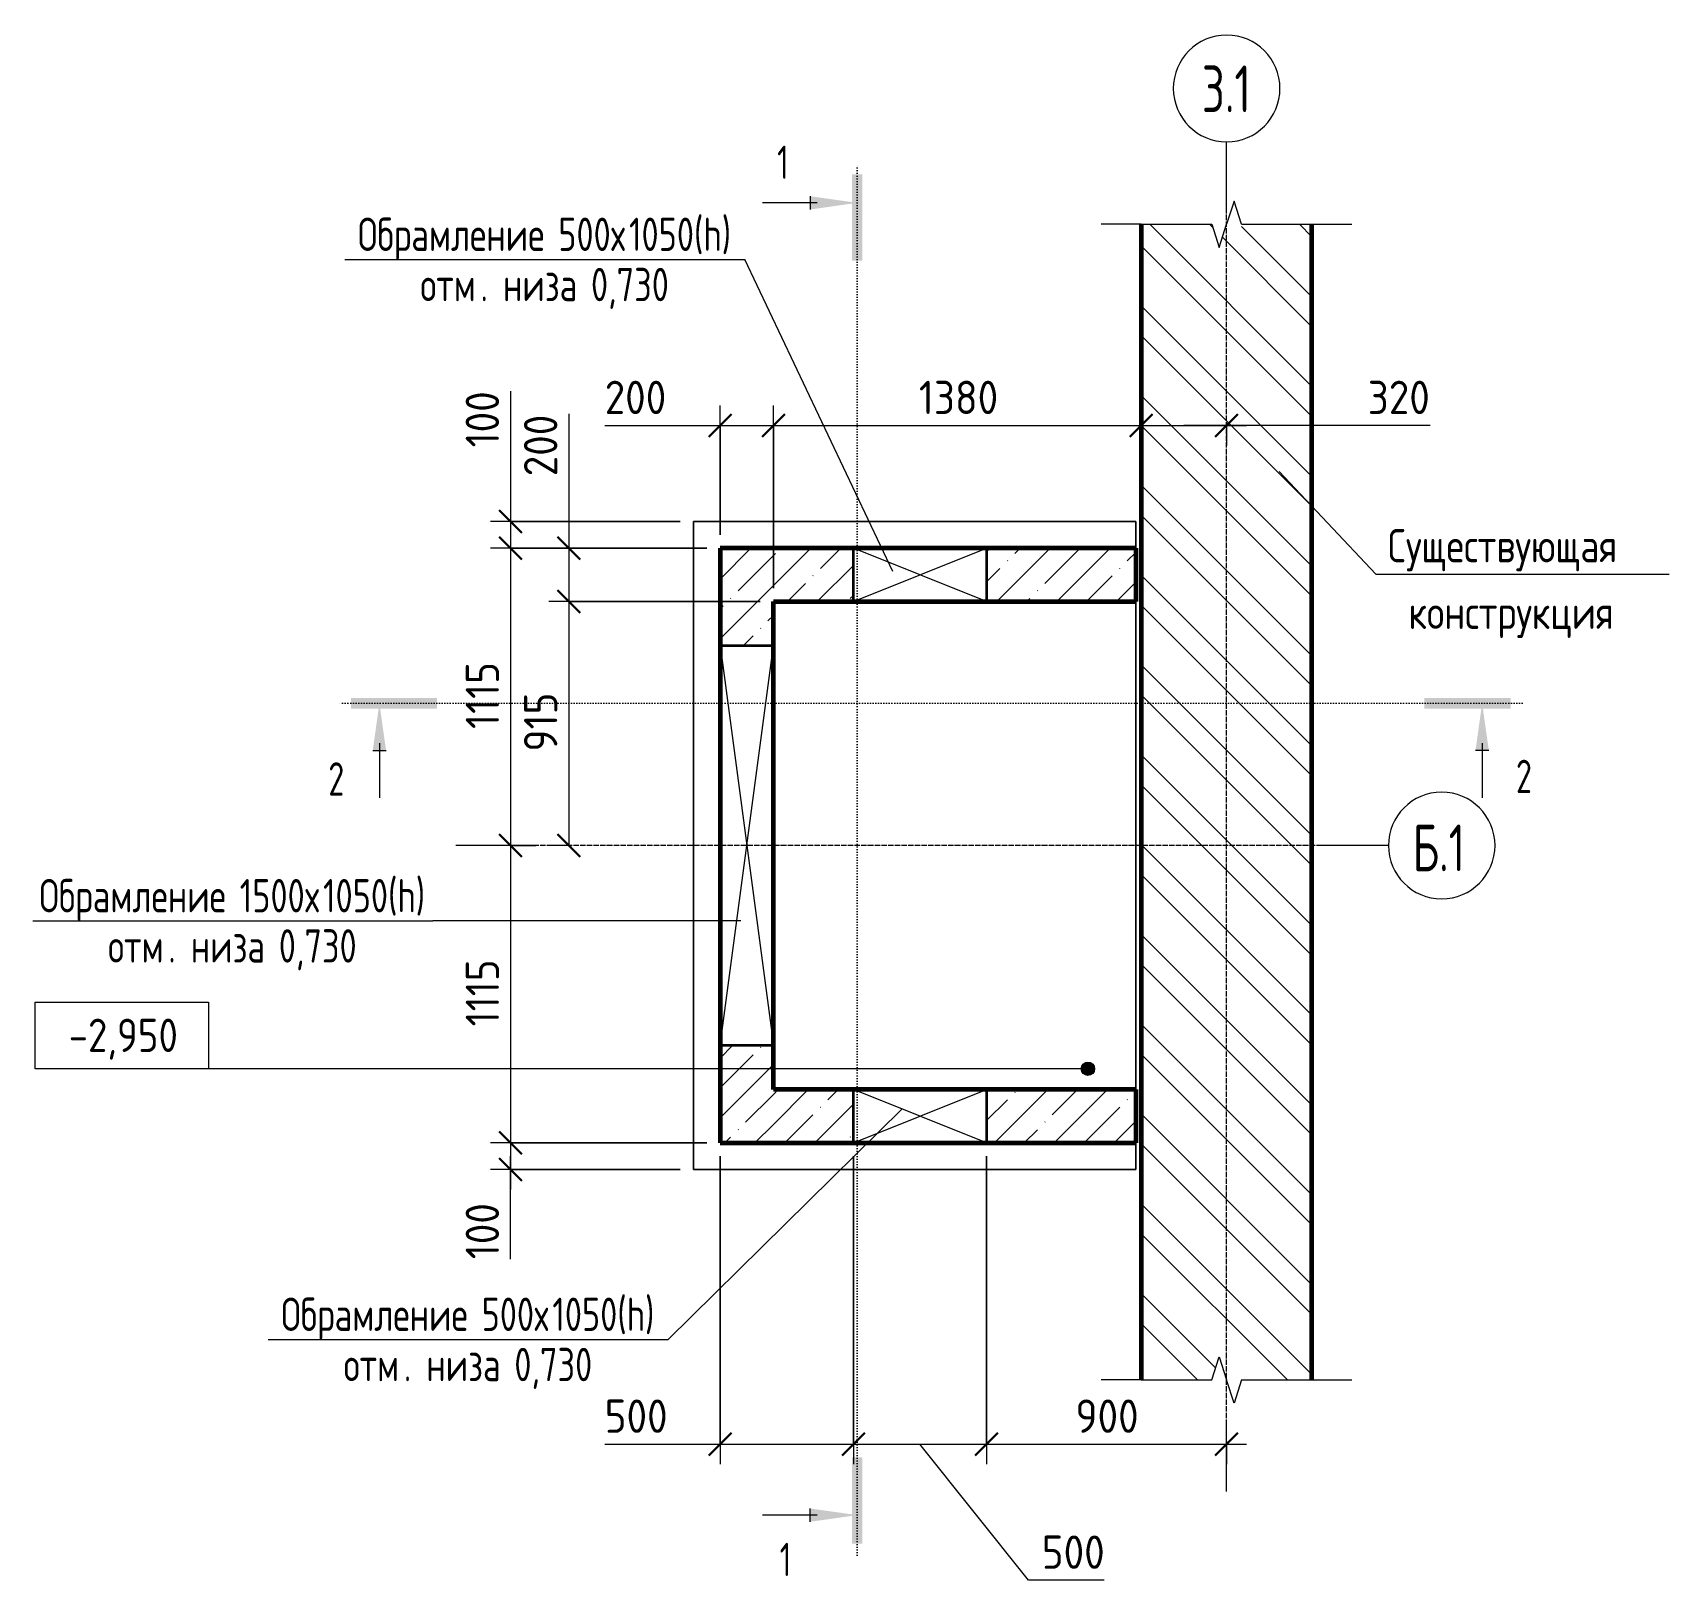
# Model space of a CAD drawing. Header units: millimetres. Extents: x -737 to 48133, y -5064 to 36443.
# Drawn here: x -737 to 5401, y 30640 to 36443 of the extents above.
import ezdxf

# ---------------------------------------------------------------- set-up
doc = ezdxf.new("R2010")
doc.units = ezdxf.units.MM
doc.linetypes.add('02 Штрихпунктирная _20 мм_', pattern=[25, 20, -2.5, 0, -2.5])
doc.linetypes.add('04 Пунктир 10мм', pattern=[10, 0, -10])
for name, color, linetype, lineweight in [('AA_Dim', 7, 'Continuous', 9), ('AA_Dim-50', 7, 'Continuous', 9), ('AA_Oformlenie', 7, 'Continuous', 9), ('AA_Razrez', 7, 'Continuous', 9), ('AA_Vinoska', 7, 'Continuous', 9), ('AA_Visotnaya otmetka', 7, 'Continuous', 9), ('AF_Okno', 7, 'Continuous', 20), ('AF_Pokritie', 7, 'Continuous', 9), ('AF_Stena', 7, 'Continuous', 20), ('AF_Stena_Опалубка', 253, 'Continuous', 20), ('KR_Fundament', 7, 'Continuous', 20), ('Оси', 7, 'Continuous', 9)]:
    doc.layers.add(name, color=color, linetype=linetype, lineweight=lineweight)
doc.styles.add('GOST Common', font='GOST_Common.ttf', dxfattribs={"width": 0.85, "height": 125})
doc.styles.add('ISOCPEUR', font='isocpeur.TTF', dxfattribs={"width": 0.7, "height": 175})
doc.styles.add('ISOCPEUR_1', font='isocpeur.TTF', dxfattribs={"width": 0.85, "height": 125})
doc.styles.add('ISOCPEUR_2', font='isocpeur.TTF', dxfattribs={"width": 0.9, "height": 125})
doc.styles.add('ISOCPEUR_3', font='isocpeur.TTF', dxfattribs={"width": 0.75, "height": 125})
doc.styles.add('ISOCPEUR_4', font='isocpeur.TTF', dxfattribs={"width": 0.7, "height": 125})
doc.dimstyles.new('00_Точн_3_знака__прозр_', dxfattribs={"dimscale": 304.8, "dimtxt": 125.344371, "dimasz": 0.278871, "dimexe": 0.246063, "dimexo": 0.164042, "dimgap": 0.016404, "dimtad": 1, "dimdec": 3, "dimrnd": 0.001, "dimdsep": 46, "dimtxsty": 'ISOCPEUR_2', "dimblk1": 'OBLIQUE', "dimblk2": 'OBLIQUE', "dimsah": 1, "dimcen": 0.09, "dimdle": 0.246063, "dimazin": 0, "dimtfac": 1, "dimtdec": 4, "dimtix": 1, "dimtmove": 1, "dimatfit": 3, "dimfxl": 1, "dimtvp": 1, "dimtolj": 1, "dimtzin": 0, "dimlwd": 18, "dimlwe": 18, "dimarcsym": 2})
doc.dimstyles.new('00_Точн_3_знака__прозр__1', dxfattribs={"dimscale": 304.8, "dimtxt": 125.344371, "dimasz": 0.278871, "dimexe": 0.246063, "dimexo": 0.164042, "dimgap": 0.016404, "dimtad": 1, "dimdec": 3, "dimrnd": 0.001, "dimdsep": 46, "dimtxsty": 'ISOCPEUR_2', "dimblk1": 'OBLIQUE', "dimblk2": 'OBLIQUE', "dimsah": 1, "dimcen": 0.09, "dimdle": 0.246063, "dimazin": 0, "dimtfac": 1, "dimtdec": 4, "dimtix": 1, "dimtmove": 0, "dimatfit": 3, "dimfxl": 1, "dimtvp": 1, "dimtolj": 1, "dimtzin": 0, "dimlwd": 18, "dimlwe": 18, "dimarcsym": 2})
pattern_1 = [(45, (0, 0), (-112.2532, 112.2532), []), (45, (112.25, 0), (-112.2532, 112.2532), [198.438, -39.688, 1.676, -38.011])]

# ---------------------------------------------------------------- blocks, each defined once
blk = doc.blocks.new('231_Отверстие прямоугольное в стене _Окно_Стена_ - Отверстие прямоугольное с обрамлением-4140413-Схема расположения форшахты в_о 3_1-Б_1')
at = {"layer": 'AA_Oformlenie', "lineweight": 35}
for p, q in [((-125, -100), (-125, 100)), ((-125, 100), (375, 100)), ((375, 100), (375, -100)), ((375, -100), (-125, -100))]:
    blk.add_line(p, q, dxfattribs=at)
at = {"layer": 'AA_Oformlenie'}
for p, q in [((-125, 100), (-125, -100)), ((375, 100), (-125, 100)), ((375, 100), (-125, -100)), ((-125, 100), (375, -100)), ((375, 100), (375, -100)), ((-125, -100), (375, -100))]:
    blk.add_line(p, q, dxfattribs=at)
at = {"layer": 'AF_Okno', "lineweight": 9}
for p, q in [((275, 100), (-125, 100)), ((375, 100), (275, 100)), ((-125, -100), (-25, -100)), ((-25, -100), (375, -100))]:
    blk.add_line(p, q, dxfattribs=at)
blk = doc.blocks.new('231_Отверстие прямоугольное в стене _Окно_Стена_ - Отверстие прямоугольное с обрамлением-4126487-Схема расположения форшахты в_о 3_1-Б_1')
at = {"layer": 'AA_Oformlenie', "lineweight": 35}
for p, q in [((-625, -100), (-625, 100)), ((-625, 100), (875, 100)), ((875, 100), (875, -100)), ((875, -100), (-625, -100))]:
    blk.add_line(p, q, dxfattribs=at)
at = {"layer": 'AA_Oformlenie'}
for p, q in [((-625, 100), (-625, -100)), ((875, 100), (-625, 100)), ((875, 100), (-625, -100)), ((-625, 100), (875, -100)), ((875, 100), (875, -100)), ((-625, -100), (875, -100))]:
    blk.add_line(p, q, dxfattribs=at)
at = {"layer": 'AF_Okno', "lineweight": 9}
for p, q in [((665, 100), (-625, 100)), ((875, 100), (665, 100)), ((-625, -100), (-415, -100)), ((-415, -100), (875, -100))]:
    blk.add_line(p, q, dxfattribs=at)
blk = doc.blocks.new('011_ЛинияОбрыва _ЭлУзла_Линия_ - Тип 1-4164998-Схема расположения форшахты в_о 3_1-Б_1')
at = {"layer": 'AA_Oformlenie'}
for p, q in [((0, 0), (265, 0)), ((376.3, 0), (640, 0))]:
    blk.add_line(p, q, dxfattribs=at)
blk = doc.blocks.new('011_ЛинияОбрыва _ЭлУзла_Линия_ - Тип 1-4128965-Схема расположения форшахты в_о 3_1-Б_1')
at = {"layer": 'AA_Oformlenie'}
for p, q in [((0, 0), (265, 0)), ((376.3, 0), (640, 0))]:
    blk.add_line(p, q, dxfattribs=at)
blk = doc.blocks.new('Ось сетки - d_4мм-2765513-Схема расположения форшахты в_о 3_1-Б_1')
at = {"layer": 'Оси'}
for start, end in [(360, 180), (360, 180), (180, 360), (180, 360)]:
    blk.add_arc((0, 0), 4, start, end, dxfattribs=at)
blk = doc.blocks.new('Высотные отметки - Рамка вверх-400294-Схема расположения форшахты в_о 3_1-Б_1')
at = {"layer": 'AA_Vinoska'}
for p, q in [((-13, 0), (-13, 5)), ((-13, 5), (0, 5)), ((0, 5), (0, 0)), ((0, 0), (-13, 0))]:
    blk.add_line(p, q, dxfattribs=at)
blk = doc.blocks.new('DIMBLOCK1-Схема расположения форшахты в_о 3_1-Б_1')
at = {"layer": 'AA_Dim-50', "lineweight": 18}
for p, q in [((1273.5, 35013.5), (1273.5, 34729.3)), ((1273.5, 34729.3), (1273.5, 34410)), ((1273.5, 34585), (1273.5, 34310)), ((1790.8, 34510), (1198.5, 34510)), ((1273.5, 34510), (1790.8, 34510)), ((1990.8, 34310), (1198.5, 34310)), ((1273.5, 34310), (1990.8, 34310))]:
    blk.add_line(p, q, dxfattribs=at)
at = {"layer": 'AA_Dim-50', "lineweight": 30}
for p, q in [((1273.5, 34510), (1231, 34552.5)), ((1273.5, 34510), (1316, 34467.5)), ((1273.5, 34310), (1231, 34352.5)), ((1273.5, 34310), (1316, 34267.5))]:
    blk.add_line(p, q, dxfattribs=at)
at = {"layer": 'AA_Dim-50', "color": 0, "lineweight": 18, "insert": (1105.6, 34779.3), "char_height": 125, "width": 280.961, "attachment_point": 1, "rotation": 90, "line_spacing_factor": 1.135194, "style": 'ISOCPEUR_2'}
blk.add_mtext('200', dxfattribs=at)
blk = doc.blocks.new('_Oblique')
at = {"color": 0, "linetype": 'ByBlock', "lineweight": -2}
blk.add_line((-0.5, -0.5), (0.5, 0.5), dxfattribs=at)
blk = doc.blocks.new('DIMBLOCK2-Схема расположения форшахты в_о 3_1-Б_1')
at = {"layer": 'AA_Dim-50', "lineweight": 30}
for p, q in [((1273.5, 34310), (1231, 34352.5)), ((1273.5, 34310), (1316, 34267.5)), ((1273.5, 33395), (1231, 33437.5)), ((1273.5, 33395), (1316, 33352.5))]:
    blk.add_line(p, q, dxfattribs=at)
at = {"layer": 'AA_Dim-50', "lineweight": 18}
for p, q in [((1990.8, 34310), (1198.5, 34310)), ((1273.5, 34310), (1273.5, 33395)), ((1273.5, 34310), (1990.8, 34310)), ((1283.6, 33395), (1198.5, 33395)), ((1273.5, 33395), (1283.6, 33395))]:
    blk.add_line(p, q, dxfattribs=at)
at = {"layer": 'AA_Dim-50', "color": 0, "lineweight": 18, "insert": (1105.6, 33747.3), "char_height": 125, "width": 252.581, "attachment_point": 1, "rotation": 90, "line_spacing_factor": 1.135194, "style": 'ISOCPEUR_2'}
blk.add_mtext('915', dxfattribs=at)
blk = doc.blocks.new('010_Текст с выноской - Текст 2 строки-4027658-Схема расположения форшахты в_о 3_1-Б_1')
at = {"layer": 'AA_Vinoska'}
blk.add_line((-11, 0), (11, 0), dxfattribs=at)
blk = doc.blocks.new('042_М_Отверстия - Позиция и размер-2808408-Схема расположения форшахты в_о 3_1-Б_1')
at = {"layer": 'AA_Vinoska'}
blk.add_line((-15, 0), (15, 0), dxfattribs=at)
blk = doc.blocks.new('Разрез - Номер узла_ сзади-394133-Схема расположения форшахты в_о 3_1-Б_1')
at = {"layer": 'AA_Razrez'}
for points in [[(7.33, 0.4), (7.33, -0.39), (0.87, -0.39), (0.87, 0.4)], [(3.5, -3.53), (2.5, -3.53), (3, 0)]]:
    blk.add_hatch(color=256, dxfattribs=at).paths.add_polyline_path(points)
for p, q in [((2.5, -3.53), (3.5, -3.53)), ((3, -3), (3, -7.1))]:
    blk.add_line(p, q, dxfattribs=at)
blk = doc.blocks.new('Разрез - Номер узла_ спереди-394134-Схема расположения форшахты в_о 3_1-Б_1')
at = {"layer": 'AA_Razrez'}
for points in [[(7.33, 0.4), (7.33, -0.39), (0.87, -0.39), (0.87, 0.4)], [(3.5, -3.53), (2.5, -3.53), (3, 0)]]:
    blk.add_hatch(color=256, dxfattribs=at).paths.add_polyline_path(points)
for p, q in [((2.5, -3.53), (3.5, -3.53)), ((3, -3), (3, -7.1))]:
    blk.add_line(p, q, dxfattribs=at)
blk = doc.blocks.new('DIMBLOCK3-Схема расположения форшахты в_о 3_1-Б_1')
at = {"layer": 'AA_Dim-50', "lineweight": 18}
for p, q in [((1054.9, 35098.2), (1054.9, 34837.7)), ((1054.9, 34837.7), (1054.9, 34560)), ((1054.9, 34685), (1054.9, 34510)), ((1690.8, 34610), (979.9, 34610)), ((1054.9, 34610), (1690.8, 34610)), ((1790.8, 34510), (979.9, 34510)), ((1054.9, 34510), (1790.8, 34510))]:
    blk.add_line(p, q, dxfattribs=at)
at = {"layer": 'AA_Dim-50', "lineweight": 30}
for p, q in [((1054.9, 34610), (1012.4, 34652.5)), ((1054.9, 34610), (1097.4, 34567.5)), ((1054.9, 34510), (1012.4, 34552.5)), ((1054.9, 34510), (1097.4, 34467.5))]:
    blk.add_line(p, q, dxfattribs=at)
at = {"layer": 'AA_Dim-50', "color": 0, "lineweight": 18, "insert": (887, 34887.7), "char_height": 125, "width": 252.581, "attachment_point": 1, "rotation": 90, "line_spacing_factor": 1.135194, "style": 'ISOCPEUR_2'}
blk.add_mtext('100', dxfattribs=at)
blk = doc.blocks.new('DIMBLOCK4-Схема расположения форшахты в_о 3_1-Б_1')
at = {"layer": 'AA_Dim-50', "lineweight": 18}
for p, q in [((1790.8, 34510), (979.9, 34510)), ((1054.9, 34510), (1054.9, 33395)), ((1054.9, 34510), (1790.8, 34510)), ((1150.1, 33395), (979.9, 33395)), ((1054.9, 33395), (1150.1, 33395))]:
    blk.add_line(p, q, dxfattribs=at)
at = {"layer": 'AA_Dim-50', "lineweight": 30}
for p, q in [((1054.9, 34510), (1012.4, 34552.5)), ((1054.9, 34510), (1097.4, 34467.5)), ((1054.9, 33395), (1012.4, 33437.5)), ((1054.9, 33395), (1097.4, 33352.5))]:
    blk.add_line(p, q, dxfattribs=at)
at = {"layer": 'AA_Dim-50', "color": 0, "lineweight": 18, "insert": (887, 33831.9), "char_height": 125, "width": 289.475, "attachment_point": 1, "rotation": 90, "line_spacing_factor": 1.135194, "style": 'ISOCPEUR_2'}
blk.add_mtext('1115', dxfattribs=at)
blk = doc.blocks.new('DIMBLOCK5-Схема расположения форшахты в_о 3_1-Б_1')
at = {"layer": 'AA_Dim-50', "lineweight": 18}
for p, q in [((1150.1, 33395), (979.9, 33395)), ((1054.9, 33395), (1054.9, 32280)), ((1054.9, 33395), (1150.1, 33395)), ((1790.8, 32280), (979.9, 32280)), ((1054.9, 32280), (1790.8, 32280))]:
    blk.add_line(p, q, dxfattribs=at)
at = {"layer": 'AA_Dim-50', "lineweight": 30}
for p, q in [((1054.9, 33395), (1012.4, 33437.5)), ((1054.9, 33395), (1097.4, 33352.5)), ((1054.9, 32280), (1012.4, 32322.5)), ((1054.9, 32280), (1097.4, 32237.5))]:
    blk.add_line(p, q, dxfattribs=at)
at = {"layer": 'AA_Dim-50', "color": 0, "lineweight": 18, "insert": (887, 32716.9), "char_height": 125, "width": 289.475, "attachment_point": 1, "rotation": 90, "line_spacing_factor": 1.135194, "style": 'ISOCPEUR_2'}
blk.add_mtext('1115', dxfattribs=at)
blk = doc.blocks.new('DIMBLOCK6-Схема расположения форшахты в_о 3_1-Б_1')
at = {"layer": 'AA_Dim-50', "lineweight": 30}
for p, q in [((1054.9, 32280), (1012.4, 32322.5)), ((1054.9, 32280), (1097.4, 32237.5)), ((1054.9, 32180), (1012.4, 32222.5)), ((1054.9, 32180), (1097.4, 32137.5))]:
    blk.add_line(p, q, dxfattribs=at)
at = {"layer": 'AA_Dim-50', "lineweight": 18}
for p, q in [((1790.8, 32280), (979.9, 32280)), ((1054.9, 32280), (1054.9, 32105)), ((1054.9, 32280), (1790.8, 32280)), ((1054.9, 32104.1), (1054.9, 32230)), ((1690.8, 32180), (979.9, 32180)), ((1054.9, 32180), (1690.8, 32180)), ((1054.9, 31843.6), (1054.9, 32104.1))]:
    blk.add_line(p, q, dxfattribs=at)
at = {"layer": 'AA_Dim-50', "color": 0, "lineweight": 18, "insert": (887, 31843.6), "char_height": 125, "width": 252.581, "attachment_point": 1, "rotation": 90, "line_spacing_factor": 1.135194, "style": 'ISOCPEUR_2'}
blk.add_mtext('100', dxfattribs=at)
blk = doc.blocks.new('DIMBLOCK7-Схема расположения форшахты в_о 3_1-Б_1')
at = {"layer": 'AA_Dim-50', "lineweight": 18}
for p, q in [((1840.8, 34560), (1840.8, 35044.9)), ((2040.8, 34360), (2040.8, 35044.9)), ((1408.2, 34969.9), (1692.3, 34969.9)), ((1692.3, 34969.9), (1940.8, 34969.9)), ((1765.8, 34969.9), (2040.8, 34969.9)), ((1840.8, 34969.9), (1840.8, 34560)), ((2040.8, 34969.9), (2040.8, 34360))]:
    blk.add_line(p, q, dxfattribs=at)
at = {"layer": 'AA_Dim-50', "lineweight": 30}
for p, q in [((1840.8, 34969.9), (1883.3, 35012.4)), ((2040.8, 34969.9), (2083.3, 35012.4)), ((1840.8, 34969.9), (1798.3, 34927.4)), ((2040.8, 34969.9), (1998.3, 34927.4))]:
    blk.add_line(p, q, dxfattribs=at)
at = {"layer": 'AA_Dim-50', "color": 0, "lineweight": 18, "insert": (1408.2, 35137.7), "char_height": 125, "width": 280.961, "attachment_point": 1, "line_spacing_factor": 1.135194, "style": 'ISOCPEUR_2'}
blk.add_mtext('200', dxfattribs=at)
blk = doc.blocks.new('DIMBLOCK8-Схема расположения форшахты в_о 3_1-Б_1')
at = {"layer": 'AA_Dim-50', "lineweight": 18}
for p, q in [((2040.8, 34360), (2040.8, 35044.9)), ((2040.8, 34969.9), (3420.8, 34969.9)), ((2040.8, 34969.9), (2040.8, 34360)), ((3420.8, 34980), (3420.8, 34894.9)), ((3420.8, 34969.9), (3420.8, 34980))]:
    blk.add_line(p, q, dxfattribs=at)
at = {"layer": 'AA_Dim-50', "lineweight": 30}
for p, q in [((2040.8, 34969.9), (2083.3, 35012.4)), ((3420.8, 34969.9), (3463.3, 35012.4)), ((2040.8, 34969.9), (1998.3, 34927.4)), ((3420.8, 34969.9), (3378.3, 34927.4))]:
    blk.add_line(p, q, dxfattribs=at)
at = {"layer": 'AA_Dim-50', "color": 0, "lineweight": 18, "insert": (2586.6, 35137.7), "char_height": 125, "width": 346.234, "attachment_point": 1, "line_spacing_factor": 1.135194, "style": 'ISOCPEUR_2'}
blk.add_mtext('1380', dxfattribs=at)
blk = doc.blocks.new('DIMBLOCK9-Схема расположения форшахты в_о 3_1-Б_1')
at = {"layer": 'AA_Dim-50', "lineweight": 30}
for p, q in [((3420.8, 34969.9), (3463.3, 35012.4)), ((3740.8, 34969.9), (3783.3, 35012.4)), ((3420.8, 34969.9), (3378.3, 34927.4)), ((3740.8, 34969.9), (3698.3, 34927.4))]:
    blk.add_line(p, q, dxfattribs=at)
at = {"layer": 'AA_Dim-50', "lineweight": 18}
for p, q in [((3420.8, 34980), (3420.8, 34894.9)), ((3420.8, 34969.9), (3420.8, 34980)), ((3420.8, 34969.9), (3815.8, 34969.9)), ((4219.8, 34969.9), (3580.8, 34969.9)), ((3740.8, 34980), (3740.8, 34894.9)), ((3740.8, 34969.9), (3740.8, 34980)), ((4503.9, 34969.9), (4219.8, 34969.9))]:
    blk.add_line(p, q, dxfattribs=at)
at = {"layer": 'AA_Dim-50', "color": 0, "lineweight": 18, "insert": (4269.8, 35137.7), "char_height": 125, "width": 280.961, "attachment_point": 1, "line_spacing_factor": 1.135194, "style": 'ISOCPEUR_2'}
blk.add_mtext('320', dxfattribs=at)
blk = doc.blocks.new('DIMBLOCK10-Схема расположения форшахты в_о 3_1-Б_1')
at = {"layer": 'AA_Dim-50', "lineweight": 18}
for p, q in [((1840.8, 32230), (1840.8, 31074.9)), ((1840.8, 31149.9), (1840.8, 32230)), ((2340.8, 32230), (2340.8, 31074.9)), ((2340.8, 31149.9), (2340.8, 32230)), ((1408.2, 31149.9), (1692.3, 31149.9)), ((1692.3, 31149.9), (2090.8, 31149.9)), ((1765.8, 31149.9), (2340.8, 31149.9))]:
    blk.add_line(p, q, dxfattribs=at)
at = {"layer": 'AA_Dim-50', "lineweight": 30}
for p, q in [((1840.8, 31149.9), (1883.3, 31192.4)), ((2340.8, 31149.9), (2383.3, 31192.4)), ((1840.8, 31149.9), (1798.3, 31107.4)), ((2340.8, 31149.9), (2298.3, 31107.4))]:
    blk.add_line(p, q, dxfattribs=at)
at = {"layer": 'AA_Dim-50', "color": 0, "lineweight": 18, "insert": (1408.2, 31317.8), "char_height": 125, "width": 280.961, "attachment_point": 1, "line_spacing_factor": 1.135194, "style": 'ISOCPEUR_2'}
blk.add_mtext('500', dxfattribs=at)
blk = doc.blocks.new('DIMBLOCK11-Схема расположения форшахты в_о 3_1-Б_1')
at = {"layer": 'AA_Dim-50', "lineweight": 18}
for p, q in [((2340.8, 32230), (2340.8, 31074.9)), ((2340.8, 31149.9), (2340.8, 32230)), ((2840.8, 32230), (2840.8, 31074.9)), ((2840.8, 31149.9), (2840.8, 32230)), ((2340.8, 31149.9), (2840.8, 31149.9)), ((2997.5, 30639.9), (2590.8, 31149.9)), ((3281.6, 30639.9), (2997.5, 30639.9))]:
    blk.add_line(p, q, dxfattribs=at)
at = {"layer": 'AA_Dim-50', "lineweight": 30}
for p, q in [((2340.8, 31149.9), (2383.3, 31192.4)), ((2840.8, 31149.9), (2883.3, 31192.4)), ((2340.8, 31149.9), (2298.3, 31107.4)), ((2840.8, 31149.9), (2798.3, 31107.4))]:
    blk.add_line(p, q, dxfattribs=at)
at = {"layer": 'AA_Dim-50', "color": 0, "lineweight": 18, "insert": (3047.5, 30807.8), "char_height": 125, "width": 280.961, "attachment_point": 1, "line_spacing_factor": 1.135194, "style": 'ISOCPEUR_2'}
blk.add_mtext('500', dxfattribs=at)
blk = doc.blocks.new('DIMBLOCK12-Схема расположения форшахты в_о 3_1-Б_1')
at = {"layer": 'AA_Dim-50', "lineweight": 18}
for p, q in [((2840.8, 32230), (2840.8, 31074.9)), ((2840.8, 31149.9), (2840.8, 32230)), ((2840.8, 31149.9), (3815.8, 31149.9)), ((3740.8, 31160), (3740.8, 31074.9)), ((3740.8, 31149.9), (3740.8, 31160))]:
    blk.add_line(p, q, dxfattribs=at)
at = {"layer": 'AA_Dim-50', "lineweight": 30}
for p, q in [((2840.8, 31149.9), (2883.3, 31192.4)), ((3740.8, 31149.9), (3783.3, 31192.4)), ((2840.8, 31149.9), (2798.3, 31107.4)), ((3740.8, 31149.9), (3698.3, 31107.4))]:
    blk.add_line(p, q, dxfattribs=at)
at = {"layer": 'AA_Dim-50', "color": 0, "lineweight": 18, "insert": (3173.8, 31317.8), "char_height": 125, "width": 280.961, "attachment_point": 1, "line_spacing_factor": 1.135194, "style": 'ISOCPEUR_2'}
blk.add_mtext('900', dxfattribs=at)

msp = doc.modelspace()

# ---------------------------------------------------------------- hatches: boundary and pattern name
at = {"layer": 'AA_Visotnaya otmetka'}
h = msp.add_hatch(color=256, dxfattribs=at)
edge = h.paths.add_edge_path()
edge.add_arc((3220.8731, 32557.8966), 25, 0, 360)
at = {"layer": 'AF_Stena', "lineweight": 9}
h = msp.add_hatch(dxfattribs=at)
h.set_pattern_fill('FP_2', color=256, style=0, pattern_type=2)
h.set_pattern_definition([(135, (0, 0), (-168.3798, -168.3798), []), (135, (112.25, 0), (-168.3798, -168.3798), [])])
h.paths.add_polyline_path([(3420.8231, 31391.2233), (3685.8231, 31391.2233), (3713.3231, 31477.8258), (3740.8231, 31391.2233), (3740.8231, 31430.476), (3797.1317, 31430.476), (3797.1317, 31391.2233), (4060.8231, 31391.2233), (4060.8231, 35724.2555), (3797.1317, 35724.2555), (3797.1317, 35685.0028), (3740.8231, 35685.0028), (3740.8231, 35724.2555), (3713.3231, 35637.6529), (3685.8231, 35724.2555), (3420.8231, 35724.2555), (3420.8231, 31477.8258)])
h = msp.add_hatch(dxfattribs=at)
h.set_pattern_fill('FP_1', color=256, style=0, pattern_type=2)
h.set_pattern_definition(pattern_1)
h.paths.add_polyline_path([(3401.3231, 34310), (3401.3231, 34510), (2840.8231, 34510), (2840.8231, 34310)])
h.paths.add_polyline_path([(2340.8231, 34310), (2340.8231, 34510), (1840.8231, 34510), (1840.8231, 34310), (2040.8231, 34310)])
h = msp.add_hatch(dxfattribs=at)
h.set_pattern_fill('FP_1', color=256, style=0, pattern_type=2)
h.set_pattern_definition(pattern_1)
h.paths.add_polyline_path([(2040.8231, 32280), (2040.8231, 32645), (1840.8231, 32645), (1840.8231, 32280)])
h.paths.add_polyline_path([(1840.8231, 34145), (2040.8231, 34145), (2040.8231, 34310), (1840.8231, 34310)])
h = msp.add_hatch(dxfattribs=at)
h.set_pattern_fill('FP_1', color=256, style=0, pattern_type=2)
h.set_pattern_definition(pattern_1)
h.paths.add_polyline_path([(3401.3231, 32280), (3401.3231, 32480), (2840.8231, 32480), (2840.8231, 32280)])
h.paths.add_polyline_path([(2340.8231, 32280), (2340.8231, 32480), (2040.8231, 32480), (2040.8231, 32280)])

# ---------------------------------------------------------------- linework, layer by layer
at = {"layer": 'AA_Razrez', "linetype": '04 Пунктир 10мм'}
for p, q in [((2354.9186, 30734.1497), (2354.9186, 35954.6975)), ((4849.1359, 33928.2023), (413.3321, 33928.2023))]:
    msp.add_line(p, q, dxfattribs=at)
at = {"layer": 'AA_Vinoska'}
for p, q in [((3768.9774, 35810.9056), (3740.8231, 35724.2555)), ((3797.1317, 35724.2555), (3768.9774, 35810.9056)), ((3420.8231, 35724.2555), (3270.8231, 35724.2555)), ((3685.8231, 35724.2555), (3713.3231, 35637.6529)), ((3713.3231, 35637.6529), (3740.8231, 35724.2555)), ((4060.8231, 35724.2555), (4210.8231, 35724.2555)), ((2489.21, 34422.778), (1934.0991, 35592.2469)), ((3937.675, 34797.7558), (4300.9211, 34412.8014)), ((1919.0256, 33112.333), (763.1547, 33112.333)), ((2524.3415, 32407.5131), (1646.5749, 31542.7108)), ((3685.8231, 31391.2233), (3713.3231, 31477.8258)), ((3713.3231, 31477.8258), (3740.8231, 31391.2233)), ((3420.8231, 31391.2233), (3270.8231, 31391.2233)), ((3768.9774, 31304.5731), (3740.8231, 31391.2233)), ((3797.1317, 31391.2233), (3768.9774, 31304.5731)), ((4060.8231, 31391.2233), (4210.8231, 31391.2233))]:
    msp.add_line(p, q, dxfattribs=at)
at = {"layer": 'AA_Visotnaya otmetka'}
for p, q in [((1110.8469, 32557.8966), (-77.1163, 32557.8966)), ((3220.8731, 32557.8966), (1110.8469, 32557.8966))]:
    msp.add_line(p, q, dxfattribs=at)
msp.add_circle((3220.8731, 32557.8966), 25, dxfattribs=at)
at = {"layer": 'AF_Pokritie'}
for p, q in [((1740.8231, 32180), (1740.8231, 34610)), ((1740.8231, 34610), (3400.8231, 34610)), ((3400.8231, 34610), (1740.8231, 34610)), ((1740.8231, 34610), (1740.8231, 32180)), ((3400.8231, 34610), (3400.8231, 34509.9265)), ((3400.8231, 34509.9265), (3400.8231, 34610)), ((3400.8231, 34310), (3400.8231, 32480)), ((3400.8231, 32480), (3400.8231, 34310)), ((3400.8231, 32280), (3400.8231, 32180)), ((3400.8231, 32180), (3400.8231, 32280)), ((3400.8231, 32180), (1740.8231, 32180)), ((1740.8231, 32180), (3400.8231, 32180))]:
    msp.add_line(p, q, dxfattribs=at)
at = {"layer": 'AF_Stena_Опалубка', "lineweight": 60}
for p, q in [((3420.8231, 35724.2555), (3420.8231, 31391.2233)), ((4060.8231, 31391.2233), (4060.8231, 35724.2555)), ((3401.3231, 34510), (1840.8231, 34510)), ((1840.8231, 34510), (1840.8231, 34310)), ((3401.3231, 34310), (3401.3231, 34510)), ((1840.8231, 34310), (1840.8231, 32280)), ((2040.8231, 34310), (3401.3231, 34310)), ((2040.8231, 32480), (2040.8231, 34310)), ((3401.3231, 32480), (2040.8231, 32480)), ((3401.3231, 32280), (3401.3231, 32480)), ((1840.8231, 32280), (2040.8231, 32280)), ((2040.8231, 32280), (3401.3231, 32280))]:
    msp.add_line(p, q, dxfattribs=at)
at = {"layer": 'KR_Fundament'}
for p, q in [((1840.8231, 34510), (3400.8231, 34510)), ((1840.8231, 32280), (1840.8231, 34510)), ((1840.8231, 34510), (1840.8231, 32280)), ((3400.8231, 34510), (1840.8231, 34510)), ((3400.8231, 34310), (3400.8231, 32480)), ((3400.8231, 32480), (3400.8231, 34310)), ((3400.8231, 32280), (1840.8231, 32280)), ((1840.8231, 32280), (3400.8231, 32280))]:
    msp.add_line(p, q, dxfattribs=at)
at = {"layer": 'Оси'}
for p, q in [((3740.8231, 35783.635), (3740.8231, 36033.635)), ((1099.6021, 33395), (849.6021, 33395)), ((4347.5403, 33395), (4097.5403, 33395)), ((3740.8231, 30972.3349), (3740.8231, 31222.3349))]:
    msp.add_line(p, q, dxfattribs=at)
at = {"layer": 'Оси', "linetype": '02 Штрихпунктирная _20 мм_'}
for p, q in [((3740.8231, 31222.3349), (3740.8231, 35783.635)), ((4097.5403, 33395), (1099.6021, 33395))]:
    msp.add_line(p, q, dxfattribs=at)

# ---------------------------------------------------------------- block references
at = {"layer": 'AA_Oformlenie'}
for name, p in [('011_ЛинияОбрыва _ЭлУзла_Линия_ - Тип 1-4164998-Схема расположения форшахты в_о 3_1-Б_1', (3420.8231, 35724.2555)), ('011_ЛинияОбрыва _ЭлУзла_Линия_ - Тип 1-4128965-Схема расположения форшахты в_о 3_1-Б_1', (3420.8231, 31391.2233))]:
    msp.add_blockref(name, p, dxfattribs=at)
at = {"layer": 'AA_Razrez', "xscale": 49.99999999999998, "yscale": 49.99999999999998, "zscale": 49.99999999999998, "rotation": 269.9999999999998}
msp.add_blockref('Разрез - Номер узла_ спереди-394134-Схема расположения форшахты в_о 3_1-Б_1', (2354.9186, 35954.6975), dxfattribs=at)
at = {"layer": 'AA_Razrez', "xscale": 49.99999999999998, "yscale": 49.99999999999998, "zscale": 49.99999999999998}
msp.add_blockref('Разрез - Номер узла_ спереди-394134-Схема расположения форшахты в_о 3_1-Б_1', (413.3321, 33928.2023), dxfattribs=at)
at = {"layer": 'AA_Razrez', "extrusion": (0, 0, -1), "xscale": 49.99999999999998, "yscale": 49.99999999999998, "zscale": 49.99999999999998}
msp.add_blockref('Разрез - Номер узла_ сзади-394133-Схема расположения форшахты в_о 3_1-Б_1', (-4849.1359, 33928.2023), dxfattribs=at)
at = {"layer": 'AA_Razrez', "extrusion": (0, 0, -1), "xscale": 49.99999999999998, "yscale": 49.99999999999998, "zscale": 49.99999999999998, "rotation": 90.00000000000001}
msp.add_blockref('Разрез - Номер узла_ сзади-394133-Схема расположения форшахты в_о 3_1-Б_1', (-2354.9186, 30734.1497), dxfattribs=at)
at = {"layer": 'AA_Vinoska'}
for name, p, xscale, yscale, zscale in [('042_М_Отверстия - Позиция и размер-2808408-Схема расположения форшахты в_о 3_1-Б_1', (1184.0991, 35592.2469), 49.99999999999998, 49.99999999999998, 49.99999999999998), ('010_Текст с выноской - Текст 2 строки-4027658-Схема расположения форшахты в_о 3_1-Б_1', (4850.9211, 34412.8014), 50, 50, 50), ('042_М_Отверстия - Позиция и размер-2808408-Схема расположения форшахты в_о 3_1-Б_1', (13.1547, 33112.333), 49.99999999999998, 49.99999999999998, 49.99999999999998), ('Высотные отметки - Рамка вверх-400294-Схема расположения форшахты в_о 3_1-Б_1', (-77.1163, 32557.8966), 49.99999999999998, 49.99999999999998, 49.99999999999998), ('042_М_Отверстия - Позиция и размер-2808408-Схема расположения форшахты в_о 3_1-Б_1', (896.5749, 31542.7108), 49.99999999999998, 49.99999999999998, 49.99999999999998)]:
    msp.add_blockref(name, p, dxfattribs=dict(at, xscale=xscale, yscale=yscale, zscale=zscale))
at = {"layer": 'AF_Okno'}
for name, p, rotation in [('231_Отверстие прямоугольное в стене _Окно_Стена_ - Отверстие прямоугольное с обрамлением-4140413-Схема расположения форшахты в_о 3_1-Б_1', (2715.8231, 34410), 180), ('231_Отверстие прямоугольное в стене _Окно_Стена_ - Отверстие прямоугольное с обрамлением-4126487-Схема расположения форшахты в_о 3_1-Б_1', (1940.8231, 33270), 89.99999999999962), ('231_Отверстие прямоугольное в стене _Окно_Стена_ - Отверстие прямоугольное с обрамлением-4140413-Схема расположения форшахты в_о 3_1-Б_1', (2715.8231, 32380), 180)]:
    msp.add_blockref(name, p, dxfattribs=dict(at, rotation=rotation))
at = {"layer": 'Оси', "xscale": 49.99999999999998, "yscale": 49.99999999999998, "zscale": 49.99999999999998}
msp.add_blockref('Ось сетки - d_4мм-2765513-Схема расположения форшахты в_о 3_1-Б_1', (3740.8231, 36233.635), dxfattribs=at)
at = {"layer": 'Оси', "xscale": 49.99999999999998, "yscale": 49.99999999999998, "zscale": 49.99999999999998, "rotation": 89.9999999999998}
msp.add_blockref('Ось сетки - d_4мм-2765513-Схема расположения форшахты в_о 3_1-Б_1', (4547.5403, 33395), dxfattribs=at)

# ---------------------------------------------------------------- texts
at = {"layer": 'AA_Razrez', "char_height": 125, "attachment_point": 1, "style": 'ISOCPEUR_4'}
for s, insert, width in [('\\fISOCPEUR|b0|i0|c204|p34|;\\W.7;1', (2054.9751, 36019.4281), 53.312219), ('\\fISOCPEUR|b0|i0|c204|p34|;\\W.7;2', (371.7109, 33707.0182), 75.759469), ('\\fISOCPEUR|b0|i0|c204|p34|;\\W.7;2', (4826.0071, 33716.6052), 75.759469), ('\\fISOCPEUR|b0|i0|c204|p34|;\\W.7;1', (2064.5621, 30780.3878), 53.312219)]:
    msp.add_mtext(s, dxfattribs=dict(at, insert=insert, width=width))
at = {"layer": 'AA_Vinoska', "char_height": 125, "attachment_point": 1}
for s, insert, width, style in [('Обрамление', (482.4324, 35749.2359), 838.765547, 'ISOCPEUR_3'), (' 500', (1174.4831, 35749.2359), 312.658125, 'ISOCPEUR_3'), ('1050(h)', (1499.4245, 35749.2359), 471.993516, 'ISOCPEUR_3'), ('\\fISOCPEUR|b0|i0|c204|p34|;\\W.75;х', (1432.4519, 35749.2359), 81.170859, 'ISOCPEUR_3'), ('низа', (1026.8659, 35560.8679), 327.689766, 'ISOCPEUR_3'), (' 0,730', (1297.237, 35560.8679), 432.91125, 'ISOCPEUR_3'), ('отм', (716.8074, 35560.8679), 273.575859, 'ISOCPEUR_3'), ('. ', (942.53, 35560.8679), 102.215156, 'ISOCPEUR_3'), ('Существующая', (4345.3977, 34581.9166), 1219.767531, 'GOST Common'), ('конструкция', (4422.7477, 34331.9166), 1032.373078, 'GOST Common'), ('Обрамление', (-712.137, 33269.322), 838.765547, 'ISOCPEUR_3'), (' 1500', (-20.0862, 33269.322), 369.778359, 'ISOCPEUR_3'), ('1050(h)', (351.9841, 33269.322), 471.993516, 'ISOCPEUR_3'), ('\\fISOCPEUR|b0|i0|c204|p34|;\\W.75;х', (285.0115, 33269.322), 81.170859, 'ISOCPEUR_3'), ('отм', (-454.137, 33080.954), 273.575859, 'ISOCPEUR_3'), ('низа', (-144.0784, 33080.954), 327.689766, 'ISOCPEUR_3'), (' 0,730', (126.2927, 33080.954), 432.91125, 'ISOCPEUR_3'), ('. ', (-228.4143, 33080.954), 102.215156, 'ISOCPEUR_3'), ('Обрамление', (194.9082, 31699.6998), 838.765547, 'ISOCPEUR_3'), (' 500', (886.9589, 31699.6998), 312.658125, 'ISOCPEUR_3'), ('1050(h)', (1211.9004, 31699.6998), 471.993516, 'ISOCPEUR_3'), ('\\fISOCPEUR|b0|i0|c204|p34|;\\W.75;х', (1144.9277, 31699.6998), 81.170859, 'ISOCPEUR_3'), ('низа', (739.3418, 31511.3318), 327.689766, 'ISOCPEUR_3'), (' 0,730', (1009.7129, 31511.3318), 432.91125, 'ISOCPEUR_3'), ('отм', (429.2832, 31511.3318), 273.575859, 'ISOCPEUR_3'), ('. ', (655.0058, 31511.3318), 102.215156, 'ISOCPEUR_3')]:
    msp.add_mtext(s, dxfattribs=dict(at, insert=insert, width=width, style=style))
at = {"layer": 'AA_Visotnaya otmetka', "insert": (-602.0324, 32745.7364), "char_height": 125, "width": 479.798668, "attachment_point": 1, "line_spacing_factor": 1.135194, "style": 'ISOCPEUR_1'}
msp.add_mtext('-2,950', dxfattribs=at)
at = {"layer": 'Оси', "char_height": 175, "attachment_point": 1, "style": 'ISOCPEUR'}
for s, insert, width in [('3.1', (3648.1827, 36319.8652), 224.4725), ('\\fISOCPEUR|b0|i0|c204|p34|;\\W.7;Б', (4437.9268, 33473.5763), 120.653969), ('.1', (4537.4763, 33473.5763), 120.653969)]:
    msp.add_mtext(s, dxfattribs=dict(at, insert=insert, width=width))

# ---------------------------------------------------------------- dimensions: what is measured, and where the dimension line sits
at = {"layer": 'AA_Dim', "lineweight": 18}
for base, p1, p2, override, picture, middle in [((1054.883, 34510), (1740.8231, 34610), (1840.8231, 34510), {"dimpost": '<>', "dimfxl": 141.421356}, 'DIMBLOCK3-Схема расположения форшахты в_о 3_1-Б_1', (970.3765, 35014.0299)), ((1273.4712, 34310), (1840.8231, 34510), (2040.8231, 34310), {"dimpost": '<>', "dimfxl": 282.842712}, 'DIMBLOCK1-Схема расположения форшахты в_о 3_1-Б_1', (1188.9648, 34919.8288)), ((1054.883, 32180), (1840.8231, 32280), (1740.8231, 32180), {"dimpost": '<>', "dimfxl": 141.421356}, 'DIMBLOCK6-Схема расположения форшахты в_о 3_1-Б_1', (970.3765, 31969.9151))]:
    dim = msp.add_linear_dim(base=base, p1=p1, p2=p2, angle=90, dimstyle='00_Точн_3_знака__прозр_', override=override, dxfattribs=at)
    dim.commit()
    dim.dimension.update_dxf_attribs({"geometry": picture, "text_midpoint": middle, "dimtype": 160, "text_rotation": 90})
for base, p1, p2, override, picture, middle in [((2040.8231, 34969.8956), (1840.8231, 34510), (2040.8231, 34310), {"dimpost": '<>', "dimfxl": 282.842712}, 'DIMBLOCK7-Схема расположения форшахты в_о 3_1-Б_1', (1548.674, 35054.4021)), ((3740.8231, 34969.8956), (3420.8231, 35029.9997), (3740.8231, 35029.9997), {"dimpost": '<>', "dimfxl": 320}, 'DIMBLOCK9-Схема расположения форшахты в_о 3_1-Б_1', (4410.2565, 35054.4021)), ((2340.8231, 31149.9216), (1840.8231, 32280), (2340.8231, 32280), {"dimpost": '<>', "dimfxl": 500}, 'DIMBLOCK10-Схема расположения форшахты в_о 3_1-Б_1', (1548.674, 31234.4281)), ((2840.8231, 31149.9216), (2340.8231, 32280), (2840.8231, 32280), {"dimpost": '<>', "dimfxl": 500}, 'DIMBLOCK11-Схема расположения форшахты в_о 3_1-Б_1', (3187.9865, 30724.4281))]:
    dim = msp.add_linear_dim(base=base, p1=p1, p2=p2, dimstyle='00_Точн_3_знака__прозр_', override=override, dxfattribs=at)
    dim.commit()
    dim.dimension.update_dxf_attribs({"geometry": picture, "text_midpoint": middle, "dimtype": 160})
for base, p1, p2, override, picture, middle in [((3420.8231, 34969.8956), (2040.8231, 34310), (3420.8231, 35029.9997), {"dimpost": '<>', "dimfxl": 1556.534462}, 'DIMBLOCK8-Схема расположения форшахты в_о 3_1-Б_1', (2730.8231, 35037.3956)), ((3740.8231, 31149.9216), (2840.8231, 32280), (3740.8231, 31210.0257), {"dimpost": '<>', "dimfxl": 1398.157753}, 'DIMBLOCK12-Схема расположения форшахты в_о 3_1-Б_1', (3290.8231, 31217.4216))]:
    dim = msp.add_linear_dim(base=base, p1=p1, p2=p2, dimstyle='00_Точн_3_знака__прозр__1', override=override, dxfattribs=at)
    dim.commit()
    dim.dimension.update_dxf_attribs({"geometry": picture, "text_midpoint": middle})
for base, p1, p2, override, picture, middle in [((1054.883, 33395), (1840.8231, 34510), (1200.0983, 33395), {"dimpost": '<>', "dimfxl": 1285.983383}, 'DIMBLOCK4-Схема расположения форшахты в_о 3_1-Б_1', (987.383, 33952.5)), ((1273.4712, 33395), (2040.8231, 34310), (1333.5753, 33395), {"dimpost": '<>', "dimfxl": 1156.47066}, 'DIMBLOCK2-Схема расположения форшахты в_о 3_1-Б_1', (1205.9712, 33852.5)), ((1054.883, 32280), (1200.0983, 33395), (1840.8231, 32280), {"dimpost": '<>', "dimfxl": 1285.983383}, 'DIMBLOCK5-Схема расположения форшахты в_о 3_1-Б_1', (987.383, 32837.5))]:
    dim = msp.add_linear_dim(base=base, p1=p1, p2=p2, angle=90, dimstyle='00_Точн_3_знака__прозр__1', override=override, dxfattribs=at)
    dim.commit()
    dim.dimension.update_dxf_attribs({"geometry": picture, "text_midpoint": middle})

doc.saveas('drawing.dxf')
